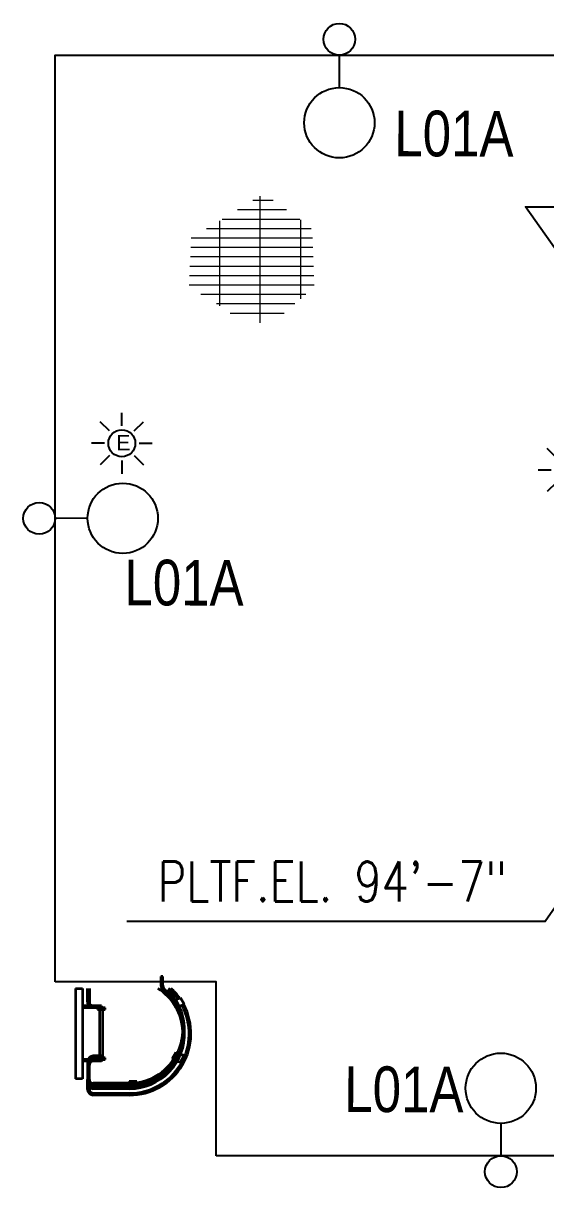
# Model space of a CAD drawing. Header units: inches. Extents: x 3135 to 9031, y -914 to 4011.
# Drawn here: x 5409.9 to 5583.1, y 1556.3 to 1942.7 of the extents above; entities that cross this region are included whole.
import ezdxf
from ezdxf.enums import TextEntityAlignment as Align

# ---------------------------------------------------------------- set-up
doc = ezdxf.new("R2010")
doc.units = ezdxf.units.IN
doc.header["$MEASUREMENT"] = 0
for name, color, linetype in [('Default', 7, 'Continuous'), ('E-LIGHTING', 41, 'Continuous'), ('TF_P_Ladder', 7, 'Continuous'), ('TF_P_Steel', 7, 'Continuous'), ('TF_S_GRATING', 7, 'Continuous')]:
    doc.layers.add(name, color=color, linetype=linetype)
doc.styles.add('Arial', font='arial.ttf')
doc.styles.add('ROMANS', font='romans.shx')

# ---------------------------------------------------------------- blocks, each defined once
blk = doc.blocks.new('TF_P_ELP_GRATING', base_point=(2.1455, 13.2304))
at = {"layer": 'TF_S_GRATING', "color": 8, "linetype": 'Continuous', "lineweight": 18}
for p, q in [((2.3132, 13.4742), (2.0338, 13.4742)), ((2.19, 13.5229), (2.19, 12.8661)), ((2.3698, 13.4254), (1.9637, 13.4254)), ((1.98, 13.4353), (1.98, 12.994)), ((2.4264, 13.3767), (1.8824, 13.3767)), ((2.4, 13.3994), (2.4, 12.9898)), ((2.4686, 13.3279), (1.8216, 13.3279)), ((2.4669, 13.2792), (1.8237, 13.2792)), ((2.4652, 13.2304), (1.8258, 13.2304)), ((2.4635, 13.1817), (1.8278, 13.1817)), ((2.4618, 13.1329), (1.8299, 13.1329)), ((2.46, 13.0842), (1.832, 13.0842)), ((2.4533, 13.0354), (1.912, 13.0354)), ((2.3956, 12.9867), (1.9921, 12.9867)), ((2.3259, 12.9379), (2.0721, 12.9379)), ((2.2561, 12.8892), (2.1521, 12.8892))]:
    blk.add_line(p, q, dxfattribs=at)
blk = doc.blocks.new('A$C0dd34425')
at = {"layer": 'TF_P_Ladder', "color": 8, "linetype": 'Continuous', "lineweight": 35}
for p, q in [((25.99, 18.99), (25.99, 16.04)), ((26.59, 18.99), (25.99, 18.99)), ((26.59, 16.04), (26.59, 18.99)), ((1.65, 10.5), (1.65, 15)), ((2.25, 15), (2.25, 10.5)), ((30.8, 11.32), (32.45, 11.88)), ((33.7, 9.72), (32.45, 11.88)), ((6.25, 9.2), (0, 9.2)), ((5, 8.6), (0, 8.6)), ((5, 8.6), (5, 8)), ((7.5, 8.6), (5, 8.6)), ((5, 8), (7.5, 8)), ((5.75, -7.4), (5.75, 8)), ((5.76, 8.8), (5.9, 8.8)), ((5.9, 8.8), (6.75, 8.8)), ((6.25, 9.2), (6.25, 8.8)), ((6.75, 8.6), (6.75, 8.8)), ((6.75, -8), (6.75, 8)), ((7.5, 8), (7.5, 8.6)), ((30.25, 11.13), (29.73, 10.83)), ((29.73, 10.83), (30.98, 8.67)), ((30.25, 11.13), (30.13, 11.06)), ((30.25, 11.13), (30.34, 11.16)), ((30.25, 11.13), (30.25, 11.13)), ((31.5, 8.97), (30.25, 11.13)), ((30.98, 8.67), (31.5, 8.97)), ((31.5, 8.97), (31.01, 9.82)), ((31.5, 8.97), (31.56, 8.99)), ((31.5, 8.97), (31.5, 8.97)), ((31.56, 8.86), (31.61, 8.88)), ((32.03, 9.15), (33.7, 9.72)), ((32.08, 9.04), (33.07, 9.38)), ((33.54, 9.62), (33.7, 9.72)), ((6.25, -7.4), (3.55, -7.4)), ((6.25, -8), (6.25, -7.4)), ((30.98, -6.27), (29.73, -8.43)), ((30.25, -8.73), (31.5, -6.57)), ((30.98, -6.27), (30.45, -7.2)), ((31.5, -6.57), (30.98, -6.27)), ((30.98, -6.27), (30.98, -6.27)), ((30.98, -6.27), (31.45, -6.43)), ((30.98, -6.27), (30.98, -6.27)), ((31.41, -6.51), (31.27, -6.44)), ((32.45, -9.48), (33.7, -7.32)), ((32.5, -6.91), (33.7, -7.32)), ((32.54, -6.8), (33.18, -7.02)), ((33.7, -7.32), (33.18, -7.02)), ((1.78, -8.6), (0, -8.6)), ((1.65, -9.2), (0, -9.2)), ((1.65, -9.3), (1.65, -15.2)), ((6.25, -9.2), (2.25, -9.2)), ((2.25, -15.2), (2.25, -9.3)), ((5, -8.6), (2.45, -8.6)), ((3.55, -8), (5, -8)), ((7.5, -8), (5, -8)), ((5, -8), (5, -8.6)), ((5, -8.6), (7.5, -8.6)), ((5.76, -8.8), (5.9, -8.8)), ((5.9, -8.8), (6.75, -8.8)), ((6.25, -8.8), (6.25, -9.2)), ((6.75, -8.8), (6.75, -8.6)), ((7.5, -8.6), (7.5, -8)), ((29.73, -8.43), (30.25, -8.73)), ((29.74, -8.43), (29.96, -8.56)), ((29.74, -8.43), (29.74, -8.43)), ((30.8, -8.92), (30.83, -8.93)), ((31.41, -9.13), (32.45, -9.48)), ((1.65, -16.4), (1.65, -15.2)), ((1.65, -18.5), (1.65, -16.4)), ((2.25, -17.79), (2.25, -18.5)), ((15.55, -16.5), (3.55, -16.5)), ((3.55, -17.1), (15.55, -17.1)), ((3.55, -17.7), (15.55, -17.7)), ((15.55, -18.3), (3.55, -18.3)), ((15.26, -17.1), (15.2, -17.4)), ((15.2, -17.4), (15.2, -17.7)), ((15.37, -17.1), (15.26, -17.7)), ((15.49, -15.86), (15.37, -16.5)), ((15.49, -16.46), (15.48, -16.5)), ((15.49, -15.86), (15.49, -16.46)), ((17.99, -15.86), (15.49, -15.86)), ((15.93, -15.86), (15.49, -15.86)), ((15.49, -15.86), (15.49, -15.86)), ((15.49, -16.46), (17.99, -16.46)), ((17.9, -16.95), (17.78, -17.56)), ((17.99, -16.46), (17.99, -15.86)), ((3.55, -19.8), (15.55, -19.8)), ((15.55, -20.4), (3.55, -20.4))]:
    blk.add_line(p, q, dxfattribs=at)
for centre, radius, start, end in [((28.49, 16.04), 2.5, 180, 270), ((28.49, 16.04), 1.9, 180, 270), ((15.55, 1.2), 18.3, 270, 45), ((15.36, 1.39), 17.89, 270.6024, 42.7887), ((15.55, 0), 17.7, 2.2002, 57.9364), ((15.55, 0), 18.3, 53.934, 55.0522), ((15.55, 0), 18.3, 37.1862, 48.2774), ((15.55, 0), 19.8, 35.8365, 49.2511), ((15.55, 0), 20.4, 35.3218, 47.3322), ((3.55, 10.5), 1.9, 180, 223.1736), ((3.55, 10.5), 1.3, 180, 270), ((15.55, 0), 20.4, 270, 28.2114), ((15.55, 0), 19.8, 270, 28.1955), ((15.55, 0), 18.3, 26.8847, 29.3401), ((15.55, 0), 18.3, 270, 1.8789), ((3.55, -9.3), 1.9, 90, 180), ((3.55, -9.3), 1.3, 90, 180), ((3.55, -10.5), 1.3, 90, 180), ((15.55, 0), 17.7, 270, 331.6682), ((3.55, -15.2), 1.9, 180, 270), ((3.55, -15.2), 1.3, 180, 270), ((3.55, -16.4), 1.9, 180, 270), ((3.55, -18.5), 1.9, 180, 270), ((3.55, -18.5), 1.3, 180, 270), ((3.55, -16.4), 1.3, 188.8499, 270)]:
    blk.add_arc(centre, radius, start, end, dxfattribs=at)
at = {"layer": 'TF_P_Steel', "color": 8, "linetype": 'Continuous', "lineweight": 35}
for p, q in [((-2.34, 15), (0, 15)), ((-2.34, 15), (-2.34, -15)), ((0, 15), (0, -15)), ((0, -15), (-2.34, -15))]:
    blk.add_line(p, q, dxfattribs=at)
blk = doc.blocks.new('*U73')
at = {"color": 3}
for points in [[(-49.34, 5.09), (-50.14, 9.36)], [(-45.02, 4.2), (-42.58, 7.78)], [(-53.02, 2.68), (-56.61, 5.12)], [(-42.6, 0.51), (-38.34, 1.32)], [(-53.92, -1.64), (-58.18, -2.45)], [(-43.5, -3.81), (-39.91, -6.25)], [(-51.5, -5.33), (-53.95, -8.92)], [(-47.19, -6.23), (-46.38, -10.49)]]:
    blk.add_lwpolyline(points, dxfattribs=at)
blk.add_circle((-48.26, -0.57), 4.47, dxfattribs=at)
at = {"color": 4, "linetype": 'ByBlock', "lineweight": -2}
blk.add_circle((-27.71, -0.02), 5.26, dxfattribs=at)
at = {"color": 4, "insert": (-51.52, -0.56), "char_height": 5.03, "attachment_point": 1, "rotation": 55.5215, "style": 'Arial'}
blk.add_mtext_dynamic_manual_height_columns('E', width=62.9163, gutter_width=0.0684, heights=[0], dxfattribs=at)
at = {"color": 8}
blk.add_wipeout([(-5.57, 32.53), (-6.19, 32.93), (-6.83, 33.28), (-7.49, 33.59), (-8.18, 33.86), (-8.87, 34.09), (-9.58, 34.27), (-10.3, 34.41), (-11.03, 34.5), (-11.76, 34.54), (-12.49, 34.54), (-13.22, 34.5), (-13.95, 34.41), (-14.67, 34.27), (-15.37, 34.09), (-16.07, 33.86), (-16.75, 33.59), (-17.41, 33.28), (-18.06, 32.93), (-18.67, 32.54), (-19.27, 32.11), (-19.83, 31.64), (-20.36, 31.14), (-20.87, 30.61), (-21.33, 30.04), (-21.76, 29.45), (-22.16, 28.83), (-22.51, 28.19), (-22.82, 27.53), (-23.09, 26.85), (-23.32, 26.15), (-23.5, 25.44), (-23.64, 24.72), (-23.73, 24), (-23.77, 23.27), (-23.77, 22.53), (-23.73, 21.8), (-23.64, 21.08), (-23.5, 20.36), (-23.32, 19.65), (-23.09, 18.95), (-22.82, 18.27), (-22.51, 17.61), (-22.16, 16.97), (-21.77, 16.35), (-21.34, 15.76), (-20.87, 15.19), (-20.37, 14.66), (-19.84, 14.16), (-19.27, 13.69), (-18.68, 13.26), (-18.06, 12.87), (-17.42, 12.51), (-16.76, 12.2), (-16.08, 11.93), (-15.38, 11.71), (-14.67, 11.52), (-13.95, 11.39), (-13.23, 11.3), (-12.5, 11.25), (-11.76, 11.25), (-11.03, 11.29), (-10.31, 11.39), (-9.59, 11.52), (-8.88, 11.7), (-8.18, 11.93), (-7.5, 12.2), (-6.84, 12.51), (-6.2, 12.86), (-5.58, 13.26), (-4.99, 13.69), (-4.42, 14.15), (-3.89, 14.65), (-3.39, 15.19), (-2.92, 15.75), (-2.49, 16.34), (-2.1, 16.96), (-1.75, 17.6), (-1.43, 18.26), (-1.16, 18.95), (-0.94, 19.64), (-0.75, 20.35), (-0.62, 21.07), (-0.53, 21.8), (-0.48, 22.53), (-0.48, 23.26), (-0.52, 23.99), (-0.62, 24.72), (-0.75, 25.43), (-0.93, 26.14), (-1.16, 26.84), (-1.43, 27.52), (-1.74, 28.18), (-2.09, 28.83), (-2.49, 29.44), (-2.92, 30.04), (-3.38, 30.6), (-3.88, 31.13), (-4.42, 31.64), (-4.98, 32.1)], dxfattribs=at)
at = {"color": 4, "linetype": 'ByBlock', "lineweight": -2}
blk.add_line((-18.68, 13.26), (-24.75, 4.33), dxfattribs=at)
blk.add_circle((-12.13, 22.9), 11.65, dxfattribs=at)
at = {"color": 4, "insert": (-14.68, -6.46), "char_height": 15.1528, "attachment_point": 1, "rotation": 55.5215, "style": 'Arial'}
blk.add_mtext_dynamic_manual_height_columns('{\\W0.8;L01A}', width=189.5784, gutter_width=0.206, heights=[0], dxfattribs=at)
blk = doc.blocks.new('*U57')
at = {"color": 4, "linetype": 'ByBlock', "lineweight": -2}
blk.add_circle((0, 0), 112.5, dxfattribs=at)
at = {"color": 8}
blk.add_wipeout([(841.7, 0), (841.2, 15.6), (839.7, 31.2), (837.3, 46.7), (833.9, 62), (829.5, 77), (824.2, 91.7), (818, 106.1), (810.9, 120), (802.9, 133.5), (794.1, 146.5), (784.5, 158.8), (774.1, 170.6), (763.1, 181.6), (751.3, 192), (739, 201.6), (726, 210.4), (712.5, 218.4), (698.6, 225.5), (684.2, 231.7), (669.5, 237), (654.5, 241.4), (639.2, 244.8), (623.7, 247.2), (608.1, 248.7), (592.5, 249.2), (576.9, 248.7), (561.3, 247.2), (545.8, 244.8), (530.5, 241.4), (515.5, 237), (500.8, 231.7), (486.4, 225.5), (472.5, 218.4), (459, 210.4), (446, 201.6), (433.7, 192), (421.9, 181.6), (410.9, 170.6), (400.5, 158.8), (390.9, 146.5), (382.1, 133.5), (374.1, 120), (367, 106.1), (360.8, 91.7), (355.5, 77), (351.1, 62), (347.7, 46.7), (345.3, 31.2), (343.8, 15.6), (343.3, 0), (343.8, -15.6), (345.3, -31.2), (347.7, -46.7), (351.1, -62), (355.5, -77), (360.8, -91.7), (367, -106.1), (374.1, -120), (382.1, -133.5), (390.9, -146.5), (400.5, -158.8), (410.9, -170.6), (421.9, -181.6), (433.7, -192), (446, -201.6), (459, -210.4), (472.5, -218.4), (486.4, -225.5), (500.8, -231.7), (515.5, -237), (530.5, -241.4), (545.8, -244.8), (561.3, -247.2), (576.9, -248.7), (592.5, -249.2), (608.1, -248.7), (623.7, -247.2), (639.2, -244.8), (654.5, -241.4), (669.5, -237), (684.2, -231.7), (698.6, -225.5), (712.5, -218.4), (726, -210.4), (739, -201.6), (751.3, -192), (763.1, -181.6), (774.1, -170.6), (784.5, -158.8), (794.1, -146.5), (802.9, -133.5), (810.9, -120), (818, -106.1), (824.2, -91.7), (829.5, -77), (833.9, -62), (837.3, -46.7), (839.7, -31.2), (841.2, -15.6)], dxfattribs=at)
at = {"color": 4, "linetype": 'ByBlock', "lineweight": -2}
blk.add_line((343.3, 0), (112.5, 0), dxfattribs=at)
blk.add_circle((592.5, 0), 249.2, dxfattribs=at)
at = {"color": 4, "insert": (749.2, 1109.1), "char_height": 324, "attachment_point": 1, "rotation": 269.74132, "style": 'Arial'}
blk.add_mtext_dynamic_manual_height_columns('{\\W0.8;L01A}', width=4053.598, gutter_width=4.41, heights=[0], dxfattribs=at)
blk = doc.blocks.new('*U60')
at = {"color": 4, "linetype": 'ByBlock', "lineweight": -2}
blk.add_circle((0, 0), 112.5, dxfattribs=at)
at = {"color": 4, "insert": (505.8, 390.2), "char_height": 324, "attachment_point": 1, "rotation": 89.74132, "style": 'Arial'}
blk.add_mtext_dynamic_manual_height_columns('{\\W0.8;L01A}', width=4053.598, gutter_width=4.41, heights=[0], dxfattribs=at)
at = {"color": 8}
blk.add_wipeout([(841.7, 0), (841.2, 15.6), (839.7, 31.2), (837.3, 46.7), (833.9, 62), (829.5, 77), (824.2, 91.7), (818, 106.1), (810.9, 120), (802.9, 133.5), (794.1, 146.5), (784.5, 158.8), (774.1, 170.6), (763.1, 181.6), (751.3, 192), (739, 201.6), (726, 210.4), (712.5, 218.4), (698.6, 225.5), (684.2, 231.7), (669.5, 237), (654.5, 241.4), (639.2, 244.8), (623.7, 247.2), (608.1, 248.7), (592.5, 249.2), (576.9, 248.7), (561.3, 247.2), (545.8, 244.8), (530.5, 241.4), (515.5, 237), (500.8, 231.7), (486.4, 225.5), (472.5, 218.4), (459, 210.4), (446, 201.6), (433.7, 192), (421.9, 181.6), (410.9, 170.6), (400.5, 158.8), (390.9, 146.5), (382.1, 133.5), (374.1, 120), (367, 106.1), (360.8, 91.7), (355.5, 77), (351.1, 62), (347.7, 46.7), (345.3, 31.2), (343.8, 15.6), (343.3, 0), (343.8, -15.6), (345.3, -31.2), (347.7, -46.7), (351.1, -62), (355.5, -77), (360.8, -91.7), (367, -106.1), (374.1, -120), (382.1, -133.5), (390.9, -146.5), (400.5, -158.8), (410.9, -170.6), (421.9, -181.6), (433.7, -192), (446, -201.6), (459, -210.4), (472.5, -218.4), (486.4, -225.5), (500.8, -231.7), (515.5, -237), (530.5, -241.4), (545.8, -244.8), (561.3, -247.2), (576.9, -248.7), (592.5, -249.2), (608.1, -248.7), (623.7, -247.2), (639.2, -244.8), (654.5, -241.4), (669.5, -237), (684.2, -231.7), (698.6, -225.5), (712.5, -218.4), (726, -210.4), (739, -201.6), (751.3, -192), (763.1, -181.6), (774.1, -170.6), (784.5, -158.8), (794.1, -146.5), (802.9, -133.5), (810.9, -120), (818, -106.1), (824.2, -91.7), (829.5, -77), (833.9, -62), (837.3, -46.7), (839.7, -31.2), (841.2, -15.6)], dxfattribs=at)
at = {"color": 4, "linetype": 'ByBlock', "lineweight": -2}
blk.add_line((343.3, 0), (112.5, 0), dxfattribs=at)
blk.add_circle((592.5, 0), 249.2, dxfattribs=at)
blk = doc.blocks.new('*U31')
at = {"color": 3}
for points in [[(-2.79, -21.66), (-2.79, -17.32)], [(-6.86, -23.35), (-9.93, -20.28)], [(1.29, -23.35), (4.36, -20.28)], [(-8.55, -27.42), (-12.89, -27.42)], [(2.98, -27.42), (7.32, -27.42)], [(-6.86, -31.5), (-9.93, -34.57)], [(-2.79, -33.19), (-2.79, -37.52)], [(1.29, -31.5), (4.36, -34.57)]]:
    blk.add_lwpolyline(points, dxfattribs=at)
at = {"color": 4, "linetype": 'ByBlock', "lineweight": -2}
blk.add_circle((-27.71, -0.02), 5.26, dxfattribs=at)
at = {"color": 3}
blk.add_circle((-2.79, -27.42), 4.47, dxfattribs=at)
at = {"color": 4, "insert": (-0.08, -25.6), "char_height": 5.03, "attachment_point": 1, "rotation": 269.7752, "style": 'Arial'}
blk.add_mtext_dynamic_manual_height_columns('E', width=62.9163, gutter_width=0.0684, heights=[0], dxfattribs=at)
at = {"color": 8}
blk.add_wipeout([(-27.69, -39.38), (-26.95, -39.36), (-26.23, -39.29), (-25.5, -39.17), (-24.79, -39.01), (-24.09, -38.81), (-23.4, -38.56), (-22.73, -38.27), (-22.07, -37.94), (-21.44, -37.56), (-20.84, -37.15), (-20.26, -36.7), (-19.71, -36.22), (-19.19, -35.7), (-18.71, -35.15), (-18.26, -34.57), (-17.85, -33.96), (-17.48, -33.33), (-17.15, -32.68), (-16.86, -32.01), (-16.61, -31.32), (-16.4, -30.62), (-16.25, -29.9), (-16.13, -29.18), (-16.06, -28.45), (-16.04, -27.72), (-16.06, -26.99), (-16.13, -26.26), (-16.25, -25.54), (-16.41, -24.82), (-16.61, -24.12), (-16.86, -23.43), (-17.15, -22.76), (-17.48, -22.11), (-17.86, -21.48), (-18.27, -20.87), (-18.72, -20.29), (-19.2, -19.74), (-19.72, -19.23), (-20.27, -18.74), (-20.85, -18.29), (-21.46, -17.88), (-22.09, -17.51), (-22.74, -17.18), (-23.41, -16.89), (-24.1, -16.64), (-24.8, -16.44), (-25.52, -16.28), (-26.24, -16.16), (-26.97, -16.1), (-27.7, -16.07), (-28.43, -16.1), (-29.16, -16.17), (-29.88, -16.28), (-30.6, -16.44), (-31.3, -16.65), (-31.99, -16.89), (-32.66, -17.18), (-33.31, -17.52), (-33.94, -17.89), (-34.55, -18.3), (-35.13, -18.75), (-35.68, -19.24), (-36.19, -19.75), (-36.68, -20.3), (-37.13, -20.88), (-37.54, -21.49), (-37.91, -22.12), (-38.24, -22.77), (-38.53, -23.44), (-38.78, -24.13), (-38.98, -24.83), (-39.14, -25.55), (-39.26, -26.27), (-39.32, -27), (-39.35, -27.73), (-39.32, -28.47), (-39.25, -29.19), (-39.14, -29.92), (-38.98, -30.63), (-38.77, -31.33), (-38.53, -32.02), (-38.24, -32.69), (-37.9, -33.35), (-37.53, -33.98), (-37.12, -34.58), (-36.67, -35.16), (-36.18, -35.71), (-35.67, -36.23), (-35.12, -36.71), (-34.54, -37.16), (-33.93, -37.57), (-33.3, -37.94), (-32.65, -38.27), (-31.98, -38.56), (-31.29, -38.81), (-30.59, -39.02), (-29.87, -39.17), (-29.15, -39.29), (-28.42, -39.36)], dxfattribs=at)
at = {"color": 4, "linetype": 'ByBlock', "lineweight": -2}
blk.add_line((-27.7, -16.07), (-27.71, -5.28), dxfattribs=at)
blk.add_circle((-27.69, -27.73), 11.65, dxfattribs=at)
at = {"color": 4, "insert": (-41.39, -28.31), "char_height": 15.1528, "attachment_point": 1, "rotation": 269.7752, "style": 'Arial'}
blk.add_mtext_dynamic_manual_height_columns('{\\W0.8;L01A}', width=189.5784, gutter_width=0.206, heights=[0], dxfattribs=at)

msp = doc.modelspace()

# ---------------------------------------------------------------- linework, layer by layer
at = {"color": 8}
for points in [[(5420.43, 1624.69), (5420.43, 1932.2), (5848.9, 1932.2)], [(5902.31, 1874.4), (5902.31, 1566.89), (5473.84, 1566.89)], [(5620.93, 1699.04), (5582.88, 1644.72), (5444.24, 1644.72)], [(5473.84, 1566.89), (5473.84, 1624.69), (5420.43, 1624.69)]]:
    msp.add_lwpolyline(points, dxfattribs=at)

# ---------------------------------------------------------------- block references
at = {"color": 3}
msp.add_blockref('A$C0dd34425', (5429.52, 1607.48), dxfattribs=at)
at = {"layer": 'Default', "color": 8, "linetype": 'Continuous', "lineweight": 35, "xscale": -64, "yscale": 64, "zscale": 64, "rotation": 180}
msp.add_blockref('TF_P_ELP_GRATING', (5485.6, 1862.06), dxfattribs=at)

# ---------------------------------------------------------------- texts
at = {"layer": 'Default', "color": 8, "style": 'ROMANS', "width": 0.8}
msp.add_text('PLTF.EL. 94\'-7"', height=13.2, dxfattribs=at).set_placement((5512.37, 1657.93), align=Align.MIDDLE_CENTER)

# ---------------------------------------------------------------- next in the draw order: block references
at = {"layer": 'E-LIGHTING', "xscale": 0.04676794374954184, "yscale": 0.04676794374954184, "zscale": 0.04676794374954184}
for name, p, rotation in [('*U60', (5514.66, 1937.43), 270.0339063709542), ('*U57', (5568.22, 1561.63), 90.03390637095421)]:
    msp.add_blockref(name, p, dxfattribs=dict(at, rotation=rotation))
at = {"layer": 'E-LIGHTING', "color": 3}
for name, p, rotation in [('*U73', (5618.35, 1754.88), 304.253689372963), ('*U31', (5415.12, 1806.16), 90.00000000000001)]:
    msp.add_blockref(name, p, dxfattribs=dict(at, rotation=rotation))

# ---------------------------------------------------------------- next in the draw order: linework, layer by layer
at = {"color": 8}
msp.add_lwpolyline([(5627.44, 1809.55), (5576.43, 1881.85), (5715.08, 1881.85)], dxfattribs=at)

doc.saveas('drawing.dxf')
